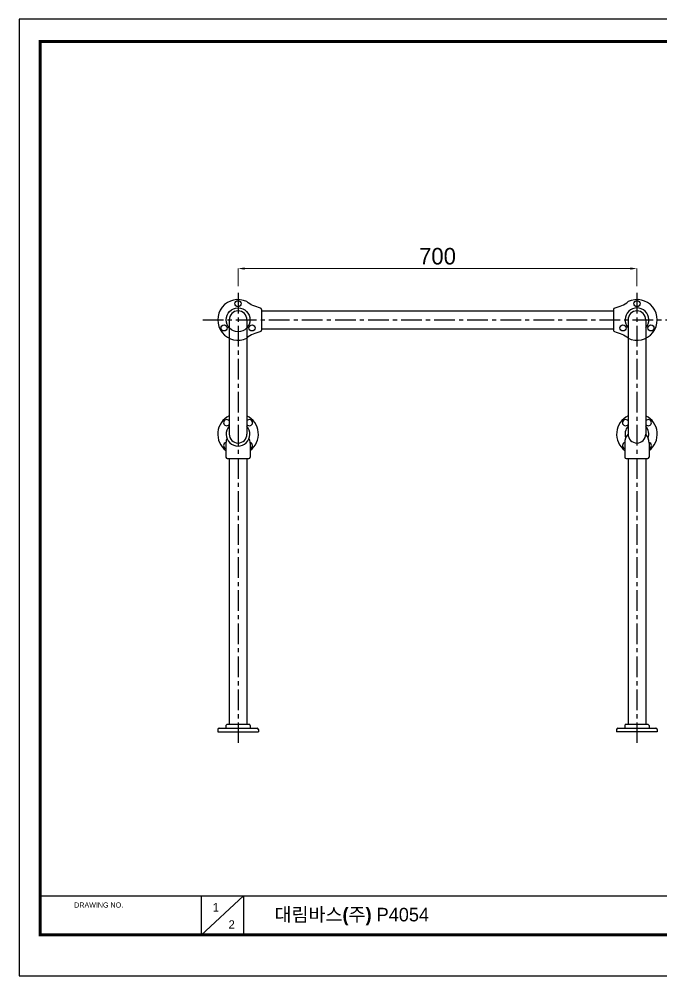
# Model space of a CAD drawing. Extents: x 0 to 790, y 0 to 579.
# Drawn here: x 0 to 389, y 0 to 579 of the extents above; entities that cross this region are included whole.
import ezdxf

# ---------------------------------------------------------------- set-up
doc = ezdxf.new("R2010")
doc.units = 0
doc.header["$LTSCALE"] = 10
doc.header["$MEASUREMENT"] = 0
doc.header["$PDMODE"] = 3
doc.header["$PDSIZE"] = -10
doc.linetypes.add('CENTER', pattern=[2, 1.25, -0.25, 0.25, -0.25])
doc.layers.get('0').update_dxf_attribs({"linetype": 'CONTINUOUS'})
doc.layers.get('DEFPOINTS').update_dxf_attribs({"linetype": 'CONTINUOUS'})
doc.styles.add('Daelim Dimension', font='')
doc.styles.get('Daelim Dimension').set_extended_font_data('나눔고딕')
doc.dimstyles.new('DEFAULT', dxfattribs={"dimscale": 2, "dimtxt": 2, "dimasz": 2, "dimexe": 0, "dimexo": 2, "dimgap": 1, "dimtad": 1, "dimdec": 0, "dimzin": 9, "dimdsep": 46, "dimtxsty": 'Daelim Dimension', "dimcen": 0.5, "dimclrd": 5, "dimclre": 5, "dimclrt": 256, "dimadec": 1, "dimazin": 0, "dimtfac": 1, "dimtdec": 0, "dimtix": 1, "dimtmove": 0, "dimatfit": 3, "dimfxl": 1, "dimtolj": 1, "dimtzin": 1, "dimlwd": 9, "dimlwe": 9, "dimarcsym": 0})

# ---------------------------------------------------------------- blocks, each defined once
blk = doc.blocks.new('*D4')
at = {"color": 5, "lineweight": 9, "transparency": 16777216}
for p, q in [((132.45, 417.24), (132.45, 427.87)), ((136.45, 427.87), (369.79, 427.87)), ((373.79, 417.24), (373.79, 427.87))]:
    blk.add_line(p, q, dxfattribs=at)
at = {"color": 5, "transparency": 16777216}
for points in [[(136.45, 428.54), (136.45, 427.21), (132.45, 427.87)], [(369.79, 428.54), (369.79, 427.21), (373.79, 427.87)]]:
    blk.add_solid(points, dxfattribs=at)
at = {"layer": 'DEFPOINTS', "color": 0, "transparency": 16777216}
for p in [(373.79, 427.87), (132.45, 413.24), (373.79, 413.24)]:
    blk.add_point(p, dxfattribs=at)
at = {"color": 7, "transparency": 16777216, "insert": (253.12, 435.28), "char_height": 10, "attachment_point": 5, "style": 'Daelim Dimension'}
blk.add_mtext('\\A1;700', dxfattribs=at)

msp = doc.modelspace()

# ---------------------------------------------------------------- linework, layer by layer
at = {"color": 1, "linetype": 'CENTER'}
for p, q in [((132.45, 413.24), (132.45, 140.92)), ((373.79, 413.24), (373.79, 140.92)), ((111.14, 396.84), (395.61, 396.84))]:
    msp.add_line(p, q, dxfattribs=at)
for p, q in [((146.66, 403.18), (146.66, 390.51)), ((146.66, 402.22), (359.58, 402.22)), ((359.58, 403.18), (359.58, 390.5)), ((127.07, 396.84), (127.07, 327.72)), ((137.83, 396.84), (137.83, 327.72)), ((368.42, 396.84), (368.42, 327.72)), ((379.17, 396.84), (379.17, 327.72)), ((146.66, 391.47), (359.58, 391.47)), ((125.15, 322.35), (125.15, 313.76)), ((139.75, 322.35), (139.75, 313.76)), ((366.5, 323.18), (366.5, 313.76)), ((381.09, 322.35), (381.09, 313.76)), ((125.92, 313), (138.98, 313)), ((127.07, 313), (127.07, 152.18)), ((137.83, 313), (137.83, 152.18)), ((367.26, 313), (380.32, 313)), ((368.42, 313), (368.42, 152.18)), ((379.17, 313), (379.17, 152.18)), ((125.15, 151.41), (125.15, 150.26)), ((125.92, 152.18), (138.98, 152.18)), ((139.75, 151.41), (139.75, 150.26)), ((366.5, 151.41), (366.5, 149.88)), ((367.26, 152.18), (380.32, 152.18)), ((381.09, 151.41), (381.09, 149.88)), ((120.16, 149.11), (120.16, 147.57)), ((120.16, 147.57), (144.74, 147.57)), ((120.93, 149.88), (124.77, 149.88)), ((124.77, 149.88), (140.13, 149.88)), ((125.15, 150.26), (125.15, 149.88)), ((139.75, 150.26), (139.75, 149.88)), ((140.13, 149.88), (143.97, 149.88)), ((144.74, 149.11), (144.74, 147.57)), ((361.5, 149.11), (361.5, 147.57)), ((386.08, 147.57), (361.5, 147.57)), ((362.27, 149.88), (385.31, 149.88)), ((386.08, 149.11), (386.08, 147.57))]:
    msp.add_line(p, q)
at = {"color": 5}
msp.add_line((12.7, 48.49), (648.72, 48.49), dxfattribs=at)
at = {"color": 5, "ltscale": 40}
for p, q in [((110.19, 48.49), (110.19, 24.69)), ((110.19, 48.49), (110.19, 24.69)), ((135.67, 48.49), (110.19, 24.69)), ((135.67, 48.49), (110.19, 24.69)), ((135.67, 48.49), (135.67, 24.69)), ((135.67, 48.49), (135.67, 24.69))]:
    msp.add_line(p, q, dxfattribs=at)
at = {"ltscale": 0.5}
msp.add_lwpolyline([(0, 0), (789.88, 0), (789.88, 578.76), (0, 578.76)], close=True, dxfattribs=at)
at = {"color": 5, "linetype": 'ByBlock', "lineweight": 200, "const_width": 1.82}
msp.add_lwpolyline([(12.7, 24.78), (777.1, 24.78), (777.1, 565.32), (12.7, 565.32)], close=True, dxfattribs=at)
at = {"linetype": 'ByBlock'}
for centre, radius in [((132.45, 406.59), 1.86), ((373.79, 406.59), 1.86), ((132.45, 396.84), 7.2), ((124.01, 391.97), 1.86), ((140.89, 391.97), 1.86), ((365.35, 391.97), 1.86), ((382.23, 391.97), 1.86)]:
    msp.add_circle(centre, radius, dxfattribs=at)
for centre, radius, start, end in [((132.45, 396.84), 12.29, 64.05552, 295.94448), ((373.79, 396.84), 12.29, 244.05552, 115.94448), ((132.45, 396.84), 5.38, 0, 180), ((145.89, 403.18), 0.768, 360, 73.11528), ((360.35, 403.18), 0.768, 106.69593, 180), ((373.79, 396.84), 5.38, 0, 180), ((145.89, 390.51), 0.768, 286.00375, 0), ((360.35, 390.5), 0.768, 180, 253.2254), ((132.45, 327.72), 12.29, 115.94448, 233.57643), ((132.45, 327.72), 12.29, 306.42357, 64.05552), ((373.79, 327.72), 12.29, 115.94448, 233.57643), ((373.79, 327.72), 12.29, 306.42357, 64.05552), ((134.43, 322.06), 9.28, 160.15585, 178.25722), ((132.45, 327.72), 5.38, 180, 0), ((130.47, 322.06), 9.28, 1.74278, 19.84415), ((373.81, 322.76), 7.33, 137.4274, 183.26496), ((373.79, 327.72), 5.38, 180, 0), ((372.19, 322.2), 8.9, 0.9575, 38.35014), ((125.92, 313.76), 0.768, 180, 270), ((138.98, 313.76), 0.768, 270, 0), ((367.26, 313.76), 0.768, 180, 270), ((380.32, 313.76), 0.768, 270, 0), ((125.92, 151.41), 0.768, 90, 180), ((138.98, 151.41), 0.768, 0, 90), ((367.26, 151.41), 0.768, 90, 180), ((380.32, 151.41), 0.768, 0, 90), ((120.93, 149.11), 0.768, 90, 180), ((143.97, 149.11), 0.768, 0, 90), ((362.27, 149.11), 0.768, 90, 180), ((385.31, 149.11), 0.768, 0, 90)]:
    msp.add_arc(centre, radius, start, end)
for centre, radius, start, end in [((373.79, 396.84), 7.2, 318.30245, 221.69755), ((125.56, 334.61), 1.86, 35.51095, 324.48905), ((139.34, 334.61), 1.86, 215.51095, 144.48905), ((366.9, 334.61), 1.86, 35.51095, 324.48905), ((380.68, 334.61), 1.86, 215.51095, 144.48905), ((132.45, 327.72), 7.2, 138.30245, 41.69755), ((373.79, 327.72), 7.2, 138.30245, 198.79147), ((373.79, 327.72), 7.2, 339.86459, 41.69755), ((125.56, 320.83), 1.86, 102.15684, 257.39353), ((139.34, 320.83), 1.86, 282.60647, 77.84316), ((366.9, 320.83), 1.86, 102.15684, 257.39353), ((380.68, 320.83), 1.86, 282.60647, 77.84316)]:
    msp.add_arc(centre, radius, start, end, dxfattribs=at)
for points in [[(146.11, 403.92), (142.9, 404.89), (139.75, 405.92), (137.83, 407.89)], [(360.13, 403.92), (363.25, 404.85), (366.32, 405.85), (368.42, 407.89)], [(146.1, 389.77), (142.95, 388.87), (139.87, 387.9), (137.83, 385.79)], [(360.13, 389.77), (363.24, 388.83), (366.29, 387.84), (368.42, 385.79)]]:
    msp.add_open_spline(points, degree=3)

# ---------------------------------------------------------------- texts
at = {"color": 5, "ltscale": 40, "style": 'Daelim Dimension'}
msp.add_text('DRAWING NO.', height=3.1171, dxfattribs=at).set_placement((33.3, 41.29))
at = {"char_height": 5.1, "width": 7.119, "attachment_point": 1, "style": 'Daelim Dimension'}
for s, insert in [('1', (117.12, 44.03)), ('2', (126.69, 33.63))]:
    msp.add_mtext(s, dxfattribs=dict(at, insert=insert))
at = {"color": 2, "insert": (154.51, 41.16), "char_height": 8.198, "width": 362.8925, "attachment_point": 1, "style": 'Daelim Dimension'}
msp.add_mtext('{\\fPretendard Variable SemiBold|b0|i0|c129|p2;대림바스(주)} P4054', dxfattribs=at)

# ---------------------------------------------------------------- dimensions: what is measured, and where the dimension line sits
dim = msp.add_linear_dim(base=(373.79, 427.87), p1=(132.45, 413.24), p2=(373.79, 413.24), text='700', dimstyle='DEFAULT', override={"dimtxt": 5, "dimclrd": 5, "dimclre": 5, "dimclrt": 7})
dim.commit()
dim.dimension.update_dxf_attribs({"geometry": '*D4', "text_midpoint": (253.12, 427.87), "dimtype": 128})

doc.saveas('drawing.dxf')
